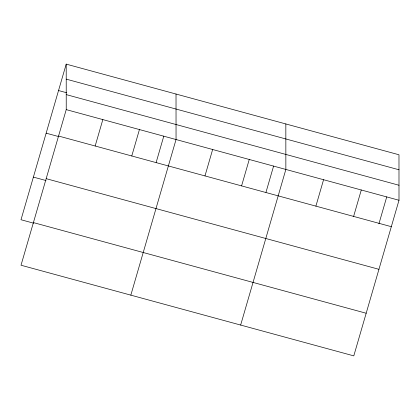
<?xml version="1.0" encoding="UTF-8"?>
<svg xmlns="http://www.w3.org/2000/svg" width="420" height="420" viewBox="0 0 420 420"><rect width="100%" height="100%" fill="white"/><g stroke="black" fill="none" stroke-linecap="round" stroke-linejoin="round"><path stroke-width="0.63" d="M66.208 64.124L66.234 109.62L21.021 265.23L353.792 355.877L399 200.261L398.979 154.77L66.208 64.124L21 219.739L33.621 223.178M95.162 146.003L102.837 119.59M131.77 155.978L139.44 129.56M156.146 162.461L163.795 136.127M130.835 295.144L176.048 139.529L176.022 94.033M204.976 175.917L212.651 149.504M241.579 185.887L249.254 159.474M265.954 192.371L273.609 166.036M240.65 325.059L285.857 169.444L285.836 123.947M315.898 206.131L323.573 179.718M353.614 216.405L361.284 189.992M378.913 223.818L386.747 196.859M66.218 79.139L398.984 169.78M58.538 90.536L66.738 92.773M66.224 94.605L398.995 185.252M66.234 109.62L399 200.261M58.559 136.033L391.325 226.679M46.148 133.172L58.769 136.61M46.174 178.668L378.94 269.315M33.385 177.103L46.011 180.537M33.411 222.595L366.177 313.241"/></g></svg>
